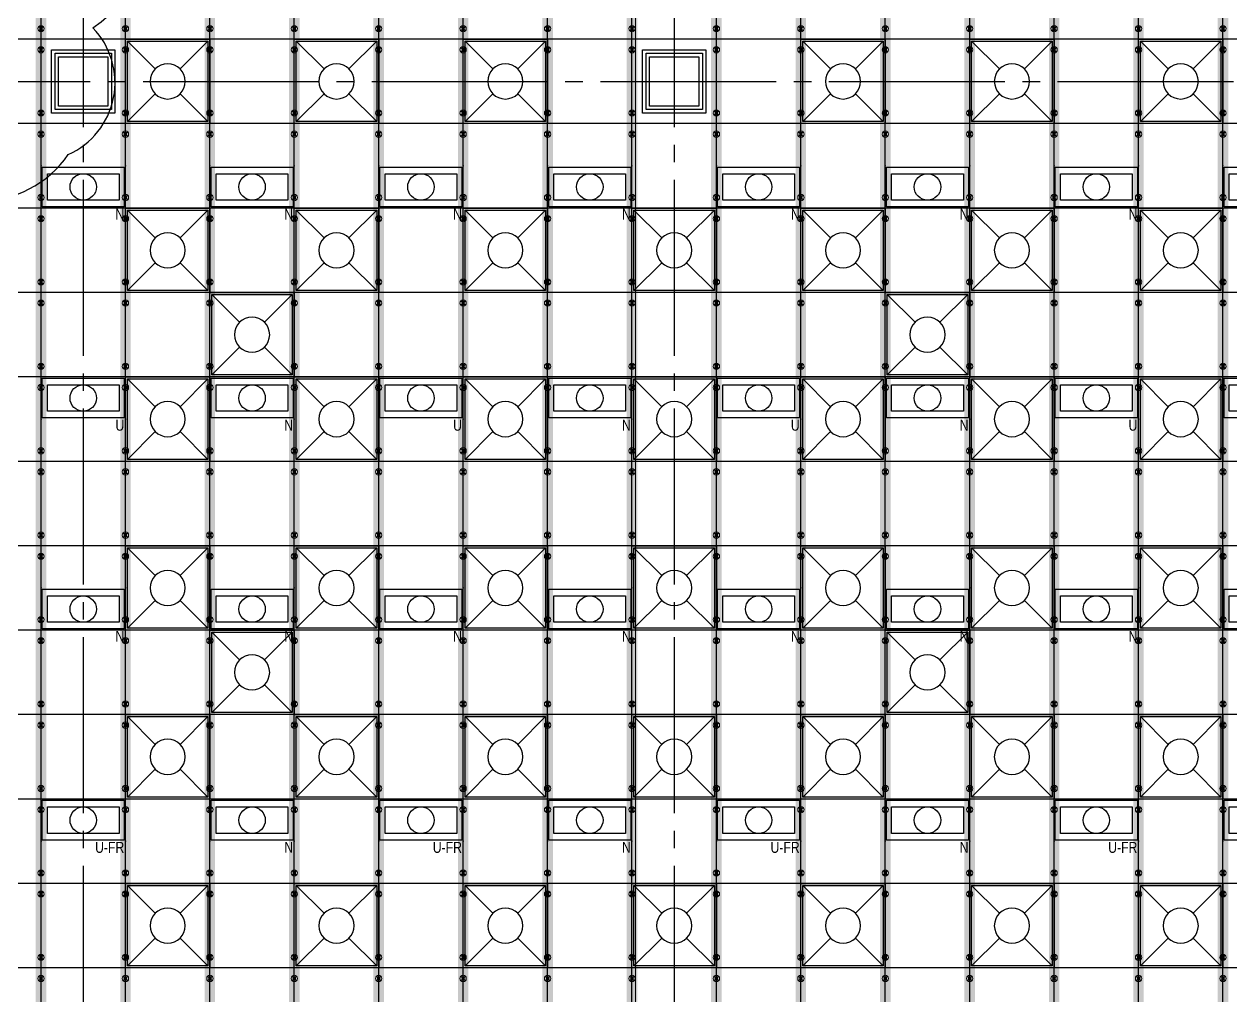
# Model space of a CAD drawing. Header units: millimetres. Extents: x -17313 to 27370, y -1010 to 13584.
# Drawn here: x 15036 to 16751, y 6200 to 7581 of the extents above; entities that cross this region are included whole.
import ezdxf
from ezdxf.enums import TextEntityAlignment as Align

# ---------------------------------------------------------------- set-up
doc = ezdxf.new("R2010")
doc.units = ezdxf.units.MM
doc.header["$LTSCALE"] = 100
doc.linetypes.add('X-S-FAB-L10$0$COL-CEN-LIN', pattern=[3.25, 2.5, -0.25, 0.25, -0.25])
for name, color, linetype in [('0-XREF', 7, 'Continuous'), ('188K-SM-03-F10-ARCH-CEIL-Y2257103$0$K-CEIL-4.2', 8, 'Continuous'), ('188K-SM-03-F10-ARCH-CEIL-Y2257103$0$K-CEIL-4.2-AREA', 8, 'Continuous'), ('188K-SM-03-F10-ARCH-CEIL-Y2257103$0$K-鋼構', 121, 'Continuous'), ('188K-SM-03-F10-ARCH-PA-Y2257103$0$K-P1S-4.2-單抗', 53, 'Continuous'), ('188K-SM-06-F10-ELEC-LIGHT-Y2257103$0$E-LIGHT(W)-N', 8, 'Continuous'), ('188K-SM-06-F10-ELEC-LIGHT-Y2257103$0$E-LIGHT(W)-U FR', 8, 'Continuous'), ('188K-SM-06-F10-ELEC-LIGHT-Y2257103$0$E-LIGHT(W)-U XLPE', 8, 'Continuous'), ('188K-SM-06-F10-ELEC-LIGHT-Y2257103$0$E-釋疑', 8, 'Continuous'), ('188K-SM-06-F10-HVAC-FFU-Y2257103$0$AC-FFU-ULPA', 4, 'Continuous'), ('X-S-FAB-L10$0$0-DIM-TXT', 8, 'Continuous'), ('X-S-FAB-L10$0$BLOCK', 8, 'Continuous'), ('X-S-FAB-L10$0$CCL', 8, 'X-S-FAB-L10$0$COL-CEN-LIN'), ('X-S-FAB-L10$0$COL-S', 8, 'Continuous'), ('X-S-FAB-L10$0$S-FNDN', 8, 'Continuous')]:
    doc.layers.add(name, color=color, linetype=linetype)
doc.layers.add('188K-SM-03-F10-ARCH-CEIL-Y2257103$0$K-吊點-標準', color=8, linetype='Continuous', lineweight=9)
doc.layers.add('188K-SM-06-F10-ELEC-LIGHT-Y2257103$0$Defpoints-CAS', color=8, linetype='Continuous', plot=False)
doc.styles.add('188K-SM-06-F10-ELEC-LIGHT-Y2257103$0$Standard', font='arial.ttf')
doc.styles.add('X-S-FAB-L10$0$CHINA', font='simplex.shx', dxfattribs={"width": 0.75, "bigfont": 'chineset.shx'})
doc.styles.add('X-S-FAB-L10$0$Standard', font='', dxfattribs={"width": 0.8})
doc.styles.add('X-S-FAB-L10$0$TG_NOTE_TEXT', font='simplex.shx', dxfattribs={"width": 0.75, "bigfont": 'chineset.shx'})
doc.styles.get('X-S-FAB-L10$0$Standard').set_extended_font_data('Microsoft JhengHei')

# ---------------------------------------------------------------- blocks, each defined once
blk = doc.blocks.new('188K-SM-06-F10-HVAC-FFU-Y2257103$0$H-FU-U-12x12')
for p, q in [((423, 777), (28, 1172)), ((777, 777), (1172, 1172)), ((28, 28), (423, 423)), ((1172, 28), (777, 423))]:
    blk.add_line(p, q)
blk.add_lwpolyline([(1172, 28), (1172, 1172), (28, 1172), (28, 28)], close=True)
blk.add_circle((600, 600), 250)
at = {"layer": 'DefPoints'}
blk.add_lwpolyline([(1200, 1200), (0, 1200), (0, 0), (1200, 0)], close=True, dxfattribs=at)
blk = doc.blocks.new('188K-SM-06-F10-HVAC-FFU-Y2257103')
at = {"layer": '188K-SM-06-F10-HVAC-FFU-Y2257103$0$AC-FFU-ULPA', "xscale": -0.09999999999999432, "yscale": 0.09999999999999432, "zscale": 0.09999999999999432}
for p in [(15300, 7440), (15540, 7440), (15780, 7440), (16260, 7440), (16500, 7440), (16740, 7440), (15300, 7200), (15540, 7200), (15780, 7200), (16020, 7200), (16260, 7200), (16500, 7200), (16740, 7200), (15420, 7080), (16380, 7080), (15300, 6960), (15540, 6960), (15780, 6960), (16020, 6960), (16260, 6960), (16500, 6960), (16740, 6960), (15300, 6720), (15540, 6720), (15780, 6720), (16020, 6720), (16260, 6720), (16500, 6720), (16740, 6720), (15420, 6600), (16380, 6600), (15300, 6480), (15540, 6480), (15780, 6480), (16020, 6480), (16260, 6480), (16500, 6480), (16740, 6480), (15300, 6240), (15540, 6240), (15780, 6240), (16020, 6240), (16260, 6240), (16500, 6240), (16740, 6240)]:
    blk.add_blockref('188K-SM-06-F10-HVAC-FFU-Y2257103$0$H-FU-U-12x12', p, dxfattribs=at)
blk = doc.blocks.new('X-S-FAB-L10$0$FAB2-L05')
at = {"layer": 'X-S-FAB-L10$0$CCL'}
for p, q in [((-11040, 11005), (-11040, 0)), ((-10200, 11005), (-10200, 0)), ((-26880, 8220), (1210, 8220))]:
    blk.add_line(p, q, dxfattribs=at)
at = {"layer": 'X-S-FAB-L10$0$COL-S'}
for points in [[(-11075, 8255), (-11005, 8255), (-11005, 8185), (-11075, 8185)], [(-10235, 8255), (-10165, 8255), (-10165, 8185), (-10235, 8185)]]:
    blk.add_lwpolyline(points, close=True, dxfattribs=at)
blk = doc.blocks.new('X-S-FAB-L10')
at = {"layer": 'X-S-FAB-L10$0$COL-S'}
for p, q in [((15085, 7535), (15155, 7535)), ((15085, 7465), (15085, 7535)), ((15155, 7535), (15155, 7465)), ((15925, 7535), (15995, 7535)), ((15925, 7465), (15925, 7535)), ((15995, 7535), (15995, 7465)), ((15155, 7465), (15085, 7465)), ((15995, 7465), (15925, 7465))]:
    blk.add_line(p, q, dxfattribs=at)
at = {"layer": 'X-S-FAB-L10$0$S-FNDN', "lineweight": 0, "flags": 128}
blk.add_lwpolyline([(11070, 4530), (11935, 4530), (11935, -55), (12665, -55), (12665, -270), (15175, -270), (15175, -55), (15905, -55), (15905, 4530), (16672.5, 4530), (16672.5, 5003), (15905, 5003), (15905, 9055), (11935, 9055), (11935, 5003), (11070, 5003)], close=True, dxfattribs=at)
at = {"layer": 'X-S-FAB-L10$0$BLOCK'}
blk.add_blockref('X-S-FAB-L10$0$FAB2-L05', (26160, -720), dxfattribs=at)
at = {"style": 'X-S-FAB-L10$0$TG_NOTE_TEXT', "width": 0.5, "flags": 1}
for p in [(7463.301, 9020), (18268.251, 8649), (11197.77, 4800.167), (16485.801, 4800.167), (25420.27, 2635), (13360, 320.001, 0), (7463.301, -33.333)]:
    blk.add_attdef('WH', text='', height=20, dxfattribs=at).set_placement(p, align=Align.BOTTOM_LEFT)
at = {"width": 0.5}
for style, p in [('X-S-FAB-L10$0$TG_NOTE_TEXT', (7585, 9020)), ('X-S-FAB-L10$0$TG_NOTE_TEXT', (18389.95, 8649)), ('X-S-FAB-L10$0$TG_NOTE_TEXT', (11117.5, 4813.5)), ('X-S-FAB-L10$0$TG_NOTE_TEXT', (16607.5, 4813.5)), ('X-S-FAB-L10$0$TG_NOTE_TEXT', (25350, 2635)), ('X-S-FAB-L10$0$Standard', (13129.375, 325.001, 0)), ('X-S-FAB-L10$0$TG_NOTE_TEXT', (7585, -20))]:
    blk.add_attdef('DESC', text='', height=10, dxfattribs=dict(at, style=style)).set_placement(p, align=Align.BOTTOM_LEFT)
for tag, style, p in [('TYPE', 'X-S-FAB-L10$0$TG_NOTE_TEXT', (7619.286, 9020)), ('NO', 'X-S-FAB-L10$0$TG_NOTE_TEXT', (7650.095, 9020)), ('TYPE', 'X-S-FAB-L10$0$TG_NOTE_TEXT', (18424.236, 8649)), ('NO', 'X-S-FAB-L10$0$TG_NOTE_TEXT', (18455.045, 8649)), ('NO', 'X-S-FAB-L10$0$TG_NOTE_TEXT', (11088.595, 4813.5)), ('TYPE', 'X-S-FAB-L10$0$TG_NOTE_TEXT', (11151.786, 4813.5)), ('TYPE', 'X-S-FAB-L10$0$TG_NOTE_TEXT', (16641.786, 4813.5)), ('NO', 'X-S-FAB-L10$0$TG_NOTE_TEXT', (16672.595, 4813.5)), ('NO', 'X-S-FAB-L10$0$TG_NOTE_TEXT', (25313, 2635)), ('TYPE', 'X-S-FAB-L10$0$TG_NOTE_TEXT', (25350, 2635)), ('NO', 'X-S-FAB-L10$0$Standard', (13100, 320.001, 0)), ('TYPE', 'X-S-FAB-L10$0$Standard', (13129.375, 320.001, 0)), ('TYPE', 'X-S-FAB-L10$0$TG_NOTE_TEXT', (7619.286, -20)), ('NO', 'X-S-FAB-L10$0$TG_NOTE_TEXT', (7650.095, -20))]:
    blk.add_attdef(tag, text='', height=10, dxfattribs=dict(at, style=style)).set_placement(p, align=Align.BOTTOM_RIGHT)
at = {"style": 'X-S-FAB-L10$0$TG_NOTE_TEXT', "width": 0.5, "flags": 1}
for rotation, p in [(180, (43, 7480)), (180, (943, 7480)), (90, (24310, 3717.77)), (270, (17080, 1711.699))]:
    blk.add_attdef('WH', text='', height=20, rotation=rotation, dxfattribs=at).set_placement(p, align=Align.BOTTOM_LEFT)
at = {"width": 0.5}
for rotation, style, p in [(180, 'X-S-FAB-L10$0$Standard', (317.625, 7480)), (180, 'X-S-FAB-L10$0$Standard', (1217.625, 7480)), (90, 'X-S-FAB-L10$0$TG_NOTE_TEXT', (24310, 3647.5)), (270, 'X-S-FAB-L10$0$TG_NOTE_TEXT', (17080, 1605))]:
    blk.add_attdef('DESC', text='', height=10, rotation=rotation, dxfattribs=dict(at, style=style)).set_placement(p, align=Align.BOTTOM_LEFT)
for tag, rotation, style, p in [('TYPE', 180, 'X-S-FAB-L10$0$Standard', (317.625, 7480)), ('NO', 180, 'X-S-FAB-L10$0$Standard', (347, 7480)), ('TYPE', 180, 'X-S-FAB-L10$0$Standard', (1217.625, 7480)), ('NO', 180, 'X-S-FAB-L10$0$Standard', (1247, 7480)), ('TYPE', 90, 'X-S-FAB-L10$0$TG_NOTE_TEXT', (24310, 3647.5)), ('NO', 90, 'X-S-FAB-L10$0$TG_NOTE_TEXT', (24310, 3610.5)), ('TYPE', 270, 'X-S-FAB-L10$0$TG_NOTE_TEXT', (17080, 1605)), ('NO', 270, 'X-S-FAB-L10$0$TG_NOTE_TEXT', (17080, 1573))]:
    blk.add_attdef(tag, text='', height=10, rotation=rotation, dxfattribs=dict(at, style=style)).set_placement(p, align=Align.BOTTOM_RIGHT)
at = {"layer": 'X-S-FAB-L10$0$0-DIM-TXT', "style": 'X-S-FAB-L10$0$CHINA', "width": 0.75}
for p in [(667.414, 7855.1, -2689.4), (22627.353, 6728.814), (25644.722, 6728.814), (24778.787, 5569.051), (1118.252, 4980), (417.801, 4594.623), (23874.84, 4355), (22927.43, 4330.122), (23749.869, 3901.367), (417.801, 3765.236), (1118.252, 3730), (417.801, 3115.79), (536.882, 2227.832), (16908.994, 1782.652), (888.445, 880.466), (16977.43, 750), (18878.841, 750), (25641.221, 553.233), (21364.03, 526.894)]:
    blk.add_attdef('HIG', text='', height=80, dxfattribs=at).set_placement(p, align=Align.MIDDLE_LEFT)
blk = doc.blocks.new('188K-SM-03-F10-ARCH-CEIL-Y2257103$0$A$C2CA95053')
h = blk.add_hatch(color=256)
edge = h.paths.add_edge_path()
edge.add_arc((0, 0), 0.5, 0, 360)
for p, q in [((3.2, 3.2), (-3.2, -3.2)), ((3.2, -3.2), (-3.2, 3.2))]:
    blk.add_line(p, q)
blk.add_lwpolyline([(-1.6, 2.5), (-1.6, -2.5), (1.6, -2.5), (1.6, 2.5)], close=True)
for radius in [4.5, 0.5]:
    blk.add_circle((0, 0), radius)
blk = doc.blocks.new('188K-SM-03-F10-ARCH-CEIL-Y2257103$0$天花板吊點-附調整片 - 3_8_螺桿吊架 100 mm 高調整片-V1-1FL')
blk.add_blockref('188K-SM-03-F10-ARCH-CEIL-Y2257103$0$A$C2CA95053', (0, 0))
blk = doc.blocks.new('188K-SM-03-F10-ARCH-CEIL-Y2257103')
at = {"layer": '188K-SM-03-F10-ARCH-CEIL-Y2257103$0$K-CEIL-4.2'}
for p, q in [((15060, 312.7), (15060, 8632.2)), ((15180, 312.7), (15180, 8632.2)), ((15300, 312.7), (15300, 8632.2)), ((15420, 312.7), (15420, 8632.2)), ((15540, 312.7), (15540, 8632.2)), ((15660, 312.7), (15660, 8632.2)), ((15780, 312.7), (15780, 8632.2)), ((15900, 312.7), (15900, 8632.2)), ((16020, 4843.5), (16020, 8632.2)), ((16140, 4843.5), (16140, 8632.2)), ((16260, 4843.5), (16260, 8632.2)), ((16380, 4843.5), (16380, 8632.2)), ((16500, 4843.5), (16500, 8632.2)), ((16620, 4843.5), (16620, 8632.2)), ((16740, 312.7), (16740, 8632.2)), ((19314.7, 7560), (1847.7, 7560)), ((19317.2, 7440), (1847.7, 7440)), ((19317.2, 7320), (1847.7, 7320)), ((21180, 7200), (1847.7, 7200)), ((21180, 7080), (1847.7, 7080)), ((21180, 6960), (1847.7, 6960)), ((21180, 6840), (1847.7, 6840)), ((21180, 6720), (1847.7, 6720)), ((21180, 6600), (1847.7, 6600)), ((21180, 6480), (1847.7, 6480)), ((21180, 6360), (1847.7, 6360)), ((21180, 6240), (1847.7, 6240))]:
    blk.add_line(p, q, dxfattribs=at)
at = {"layer": '188K-SM-03-F10-ARCH-CEIL-Y2257103$0$K-CEIL-4.2-AREA'}
for points in [[(15085, 7535), (15155, 7535), (15155, 7465), (15085, 7465)], [(15925, 7535), (15995, 7535), (15995, 7465), (15925, 7465)]]:
    blk.add_lwpolyline(points, close=True, dxfattribs=at)
at = {"layer": '188K-SM-03-F10-ARCH-CEIL-Y2257103$0$K-鋼構', "const_width": 15, "elevation": 0}
for points in [[(15180, 9007.5), (15180, 230)], [(15300, 9007.5), (15300, 230)], [(15420, 9007.5), (15420, 230)], [(15060, 8769.9), (15060, 230)], [(15540, 8769.9), (15540, 230)], [(15660, 8769.9), (15660, 230)], [(15780, 8769.9), (15780, 230)], [(15900, 8769.9), (15900, 230)], [(16020, 8769.9), (16020, 4843.5)], [(16140, 8769.9), (16140, 4843.5)], [(16260, 8769.9), (16260, 4843.5)], [(16380, 8769.9), (16380, 4843.5)], [(16500, 8769.9), (16500, 4843.5)], [(16620, 8769.9), (16620, 4843.5)], [(16740, 8769.9), (16740, 230)]]:
    blk.add_lwpolyline(points, dxfattribs=at)
at = {"layer": '188K-SM-03-F10-ARCH-CEIL-Y2257103$0$K-吊點-標準', "color": 170, "lineweight": 18, "rotation": 179.9999999999997}
for p in [(15060, 7575), (15180, 7575), (15300, 7575), (15420, 7575), (15540, 7575), (15660, 7575), (15780, 7575), (15900, 7575), (16020, 7575), (16140, 7575), (16260, 7575), (16380, 7575), (16500, 7575), (16620, 7575), (16740, 7575), (15060, 7545), (15180, 7545), (15300, 7545), (15420, 7545), (15540, 7545), (15660, 7545), (15780, 7545), (15900, 7545), (16020, 7545), (16140, 7545), (16260, 7545), (16380, 7545), (16500, 7545), (16620, 7545), (16740, 7545), (15060, 7455), (15180, 7455), (15300, 7455), (15420, 7455), (15540, 7455), (15660, 7455), (15780, 7455), (15900, 7455), (16020, 7455), (16140, 7455), (16260, 7455), (16380, 7455), (16500, 7455), (16620, 7455), (16740, 7455), (15060, 7425), (15180, 7425), (15300, 7425), (15420, 7425), (15540, 7425), (15660, 7425), (15780, 7425), (15900, 7425), (16020, 7425), (16140, 7425), (16260, 7425), (16380, 7425), (16500, 7425), (16620, 7425), (16740, 7425), (15060, 7335), (15180, 7335), (15300, 7335), (15420, 7335), (15540, 7335), (15660, 7335), (15780, 7335), (15900, 7335), (16020, 7335), (16140, 7335), (16260, 7335), (16380, 7335), (16500, 7335), (16620, 7335), (16740, 7335), (15060, 7305), (15180, 7305), (15300, 7305), (15420, 7305), (15540, 7305), (15660, 7305), (15780, 7305), (15900, 7305), (16020, 7305), (16140, 7305), (16260, 7305), (16380, 7305), (16500, 7305), (16620, 7305), (16740, 7305), (15060, 7215), (15180, 7215), (15300, 7215), (15420, 7215), (15540, 7215), (15660, 7215), (15780, 7215), (15900, 7215), (16020, 7215), (16140, 7215), (16260, 7215), (16380, 7215), (16500, 7215), (16620, 7215), (16740, 7215), (15060, 7185), (15180, 7185), (15300, 7185), (15420, 7185), (15540, 7185), (15660, 7185), (15780, 7185), (15900, 7185), (16020, 7185), (16140, 7185), (16260, 7185), (16380, 7185), (16500, 7185), (16620, 7185), (16740, 7185), (15060, 7095), (15180, 7095), (15300, 7095), (15420, 7095), (15540, 7095), (15660, 7095), (15780, 7095), (15900, 7095), (16020, 7095), (16140, 7095), (16260, 7095), (16380, 7095), (16500, 7095), (16620, 7095), (16740, 7095), (15060, 7065), (15180, 7065), (15300, 7065), (15420, 7065), (15540, 7065), (15660, 7065), (15780, 7065), (15900, 7065), (16020, 7065), (16140, 7065), (16260, 7065), (16380, 7065), (16500, 7065), (16620, 7065), (16740, 7065), (15060, 6975), (15180, 6975), (15300, 6975), (15420, 6975), (15540, 6975), (15660, 6975), (15780, 6975), (15900, 6975), (16020, 6975), (16140, 6975), (16260, 6975), (16380, 6975), (16500, 6975), (16620, 6975), (16740, 6975), (15060, 6945), (15180, 6945), (15300, 6945), (15420, 6945), (15540, 6945), (15660, 6945), (15780, 6945), (15900, 6945), (16020, 6945), (16140, 6945), (16260, 6945), (16380, 6945), (16500, 6945), (16620, 6945), (16740, 6945), (15060, 6855), (15180, 6855), (15300, 6855), (15420, 6855), (15540, 6855), (15660, 6855), (15780, 6855), (15900, 6855), (16020, 6855), (16140, 6855), (16260, 6855), (16380, 6855), (16500, 6855), (16620, 6855), (16740, 6855), (15060, 6825), (15180, 6825), (15300, 6825), (15420, 6825), (15540, 6825), (15660, 6825), (15780, 6825), (15900, 6825), (16020, 6825), (16140, 6825), (16260, 6825), (16380, 6825), (16500, 6825), (16620, 6825), (16740, 6825), (15060, 6735), (15180, 6735), (15300, 6735), (15420, 6735), (15540, 6735), (15660, 6735), (15780, 6735), (15900, 6735), (16020, 6735), (16140, 6735), (16260, 6735), (16380, 6735), (16500, 6735), (16620, 6735), (16740, 6735), (15060, 6705), (15180, 6705), (15300, 6705), (15420, 6705), (15540, 6705), (15660, 6705), (15780, 6705), (15900, 6705), (16020, 6705), (16140, 6705), (16260, 6705), (16380, 6705), (16500, 6705), (16620, 6705), (16740, 6705), (15060, 6615), (15180, 6615), (15300, 6615), (15420, 6615), (15540, 6615), (15660, 6615), (15780, 6615), (15900, 6615), (16020, 6615), (16140, 6615), (16260, 6615), (16380, 6615), (16500, 6615), (16620, 6615), (16740, 6615), (15060, 6585), (15180, 6585), (15300, 6585), (15420, 6585), (15540, 6585), (15660, 6585), (15780, 6585), (15900, 6585), (16020, 6585), (16140, 6585), (16260, 6585), (16380, 6585), (16500, 6585), (16620, 6585), (16740, 6585), (15060, 6495), (15180, 6495), (15300, 6495), (15420, 6495), (15540, 6495), (15660, 6495), (15780, 6495), (15900, 6495), (16020, 6495), (16140, 6495), (16260, 6495), (16380, 6495), (16500, 6495), (16620, 6495), (16740, 6495), (15060, 6465), (15180, 6465), (15300, 6465), (15420, 6465), (15540, 6465), (15660, 6465), (15780, 6465), (15900, 6465), (16020, 6465), (16140, 6465), (16260, 6465), (16380, 6465), (16500, 6465), (16620, 6465), (16740, 6465), (15060, 6375), (15180, 6375), (15300, 6375), (15420, 6375), (15540, 6375), (15660, 6375), (15780, 6375), (15900, 6375), (16020, 6375), (16140, 6375), (16260, 6375), (16380, 6375), (16500, 6375), (16620, 6375), (16740, 6375), (15060, 6345), (15180, 6345), (15300, 6345), (15420, 6345), (15540, 6345), (15660, 6345), (15780, 6345), (15900, 6345), (16020, 6345), (16140, 6345), (16260, 6345), (16380, 6345), (16500, 6345), (16620, 6345), (16740, 6345), (15060, 6255), (15180, 6255), (15300, 6255), (15420, 6255), (15540, 6255), (15660, 6255), (15780, 6255), (15900, 6255), (16020, 6255), (16140, 6255), (16260, 6255), (16380, 6255), (16500, 6255), (16620, 6255), (16740, 6255), (15060, 6225), (15180, 6225), (15300, 6225), (15420, 6225), (15540, 6225), (15660, 6225), (15780, 6225), (15900, 6225), (16020, 6225), (16140, 6225), (16260, 6225), (16380, 6225), (16500, 6225), (16620, 6225), (16740, 6225)]:
    blk.add_blockref('188K-SM-03-F10-ARCH-CEIL-Y2257103$0$天花板吊點-附調整片 - 3_8_螺桿吊架 100 mm 高調整片-V1-1FL', p, dxfattribs=at)
blk = doc.blocks.new('188K-SM-03-F10-ARCH-PA-Y2257103')
at = {"layer": '188K-SM-03-F10-ARCH-PA-Y2257103$0$K-P1S-4.2-單抗'}
for points in [[(15075, 7545), (15165, 7545), (15165, 7455), (15075, 7455)], [(15080, 7540), (15160, 7540), (15160, 7460), (15080, 7460)], [(15915, 7545), (16005, 7545), (16005, 7455), (15915, 7455)], [(15920, 7540), (16000, 7540), (16000, 7460), (15920, 7460)]]:
    blk.add_lwpolyline(points, close=True, dxfattribs=at)
blk = doc.blocks.new('*U312')
for points in [[(-58.3, -28.3), (-58.3, 28.3), (58.3, 28.3), (58.3, -28.3)], [(-51, -18.8), (-51, 18.8), (51, 18.8), (51, -18.8)]]:
    blk.add_lwpolyline(points, close=True)
blk.add_circle((0, 0), 18.8)
at = {"layer": '188K-SM-06-F10-ELEC-LIGHT-Y2257103$0$Defpoints-CAS'}
for p in [(-60, 30), (60, 30), (-60, -30), (60, -30)]:
    blk.add_point(p, dxfattribs=at)
at = {"style": '188K-SM-06-F10-ELEC-LIGHT-Y2257103$0$Standard', "width": 0.8}
blk.add_text('N', height=15.5, dxfattribs=at).set_placement((58.3, -38.7), align=Align.MIDDLE_RIGHT)
blk = doc.blocks.new('*U422')
at = {"layer": '188K-SM-06-F10-ELEC-LIGHT-Y2257103$0$E-LIGHT(W)-N'}
blk.add_blockref('*U312', (0, 8.3), dxfattribs=at)
blk = doc.blocks.new('*U421')
at = {"color": 0, "linetype": 'ByBlock', "lineweight": -2, "transparency": 16777216}
for p in [(0, 0), (240, 0), (480, 0), (720, 0), (960, 0), (1200, 0), (1440, 0), (1680, 0)]:
    blk.add_blockref('*U422', p, dxfattribs=at)
blk = doc.blocks.new('*U311')
for points in [[(-58.3, -28.3), (-58.3, 28.3), (58.3, 28.3), (58.3, -28.3)], [(-51, -18.8), (-51, 18.8), (51, 18.8), (51, -18.8)]]:
    blk.add_lwpolyline(points, close=True)
blk.add_circle((0, 0), 18.8)
at = {"layer": '188K-SM-06-F10-ELEC-LIGHT-Y2257103$0$Defpoints-CAS'}
for p in [(-60, 30), (60, 30), (-60, -30), (60, -30)]:
    blk.add_point(p, dxfattribs=at)
at = {"style": '188K-SM-06-F10-ELEC-LIGHT-Y2257103$0$Standard', "width": 0.8}
blk.add_text('U', height=15.5, dxfattribs=at).set_placement((58.3, -38.7), align=Align.MIDDLE_RIGHT)
blk = doc.blocks.new('*U424')
at = {"layer": '188K-SM-06-F10-ELEC-LIGHT-Y2257103$0$E-LIGHT(W)-U XLPE'}
blk.add_blockref('*U311', (0, 8.3), dxfattribs=at)
blk = doc.blocks.new('*U423')
at = {"color": 0, "linetype": 'ByBlock', "lineweight": -2, "transparency": 16777216}
for p in [(0, 0), (480, 0), (960, 0), (1440, 0)]:
    blk.add_blockref('*U424', p, dxfattribs=at)
blk = doc.blocks.new('*U303')
for points in [[(-58.3, -28.3), (-58.3, 28.3), (58.3, 28.3), (58.3, -28.3)], [(-51, -18.8), (-51, 18.8), (51, 18.8), (51, -18.8)]]:
    blk.add_lwpolyline(points, close=True)
blk.add_circle((0, 0), 18.8)
at = {"layer": '188K-SM-06-F10-ELEC-LIGHT-Y2257103$0$Defpoints-CAS'}
for p in [(-60, 30), (60, 30), (-60, -30), (60, -30)]:
    blk.add_point(p, dxfattribs=at)
at = {"style": '188K-SM-06-F10-ELEC-LIGHT-Y2257103$0$Standard', "width": 0.8}
blk.add_text('U-FR', height=15.53, dxfattribs=at).set_placement((58.3, -38.7), align=Align.MIDDLE_RIGHT)
blk = doc.blocks.new('188K-SM-06-F10-ELEC-LIGHT-Y2257103')
at = {"layer": '188K-SM-06-F10-ELEC-LIGHT-Y2257103$0$E-釋疑'}
blk.add_lwpolyline([(14430.6, 8313.4, 0.520567), (14430.6, 7913.7, 0.520567), (14430.6, 7580.6, 0.520567), (14630.8, 7396, 0.520567), (14844.2, 7396, 0.520567), (15098.8, 7396, 0.520567), (15133.7, 7576.2, 0.520567), (15133.7, 7963.8, 0.520567), (15133.7, 8254.7, 0.520567), (14922.6, 8313.4, 0.520567), (14610.3, 8313.4, 0.520567)], format="xyb", close=True, dxfattribs=at)
for name, p in [('*U421', (15120, 7341.7)), ('*U423', (15120, 7041.7))]:
    blk.add_blockref(name, p)
at = {"layer": '188K-SM-06-F10-ELEC-LIGHT-Y2257103$0$E-LIGHT(W)-N'}
for p in [(15360, 7050), (15840, 7050), (16320, 7050), (16800, 7050), (15120, 6750), (15360, 6750), (15600, 6750), (15840, 6750), (16080, 6750), (16320, 6750), (16560, 6750), (16800, 6750), (15360, 6450), (15840, 6450), (16320, 6450), (16800, 6450)]:
    blk.add_blockref('*U312', p, dxfattribs=at)
at = {"layer": '188K-SM-06-F10-ELEC-LIGHT-Y2257103$0$E-LIGHT(W)-U FR'}
for p in [(15120, 6450), (15600, 6450), (16080, 6450), (16560, 6450)]:
    blk.add_blockref('*U303', p, dxfattribs=at)

msp = doc.modelspace()

# ---------------------------------------------------------------- block references
at = {"layer": '0-XREF'}
for name in ['188K-SM-06-F10-HVAC-FFU-Y2257103', 'X-S-FAB-L10', '188K-SM-06-F10-ELEC-LIGHT-Y2257103', '188K-SM-03-F10-ARCH-PA-Y2257103', '188K-SM-03-F10-ARCH-CEIL-Y2257103']:
    msp.add_blockref(name, (0, 0), dxfattribs=at)

doc.saveas('drawing.dxf')
